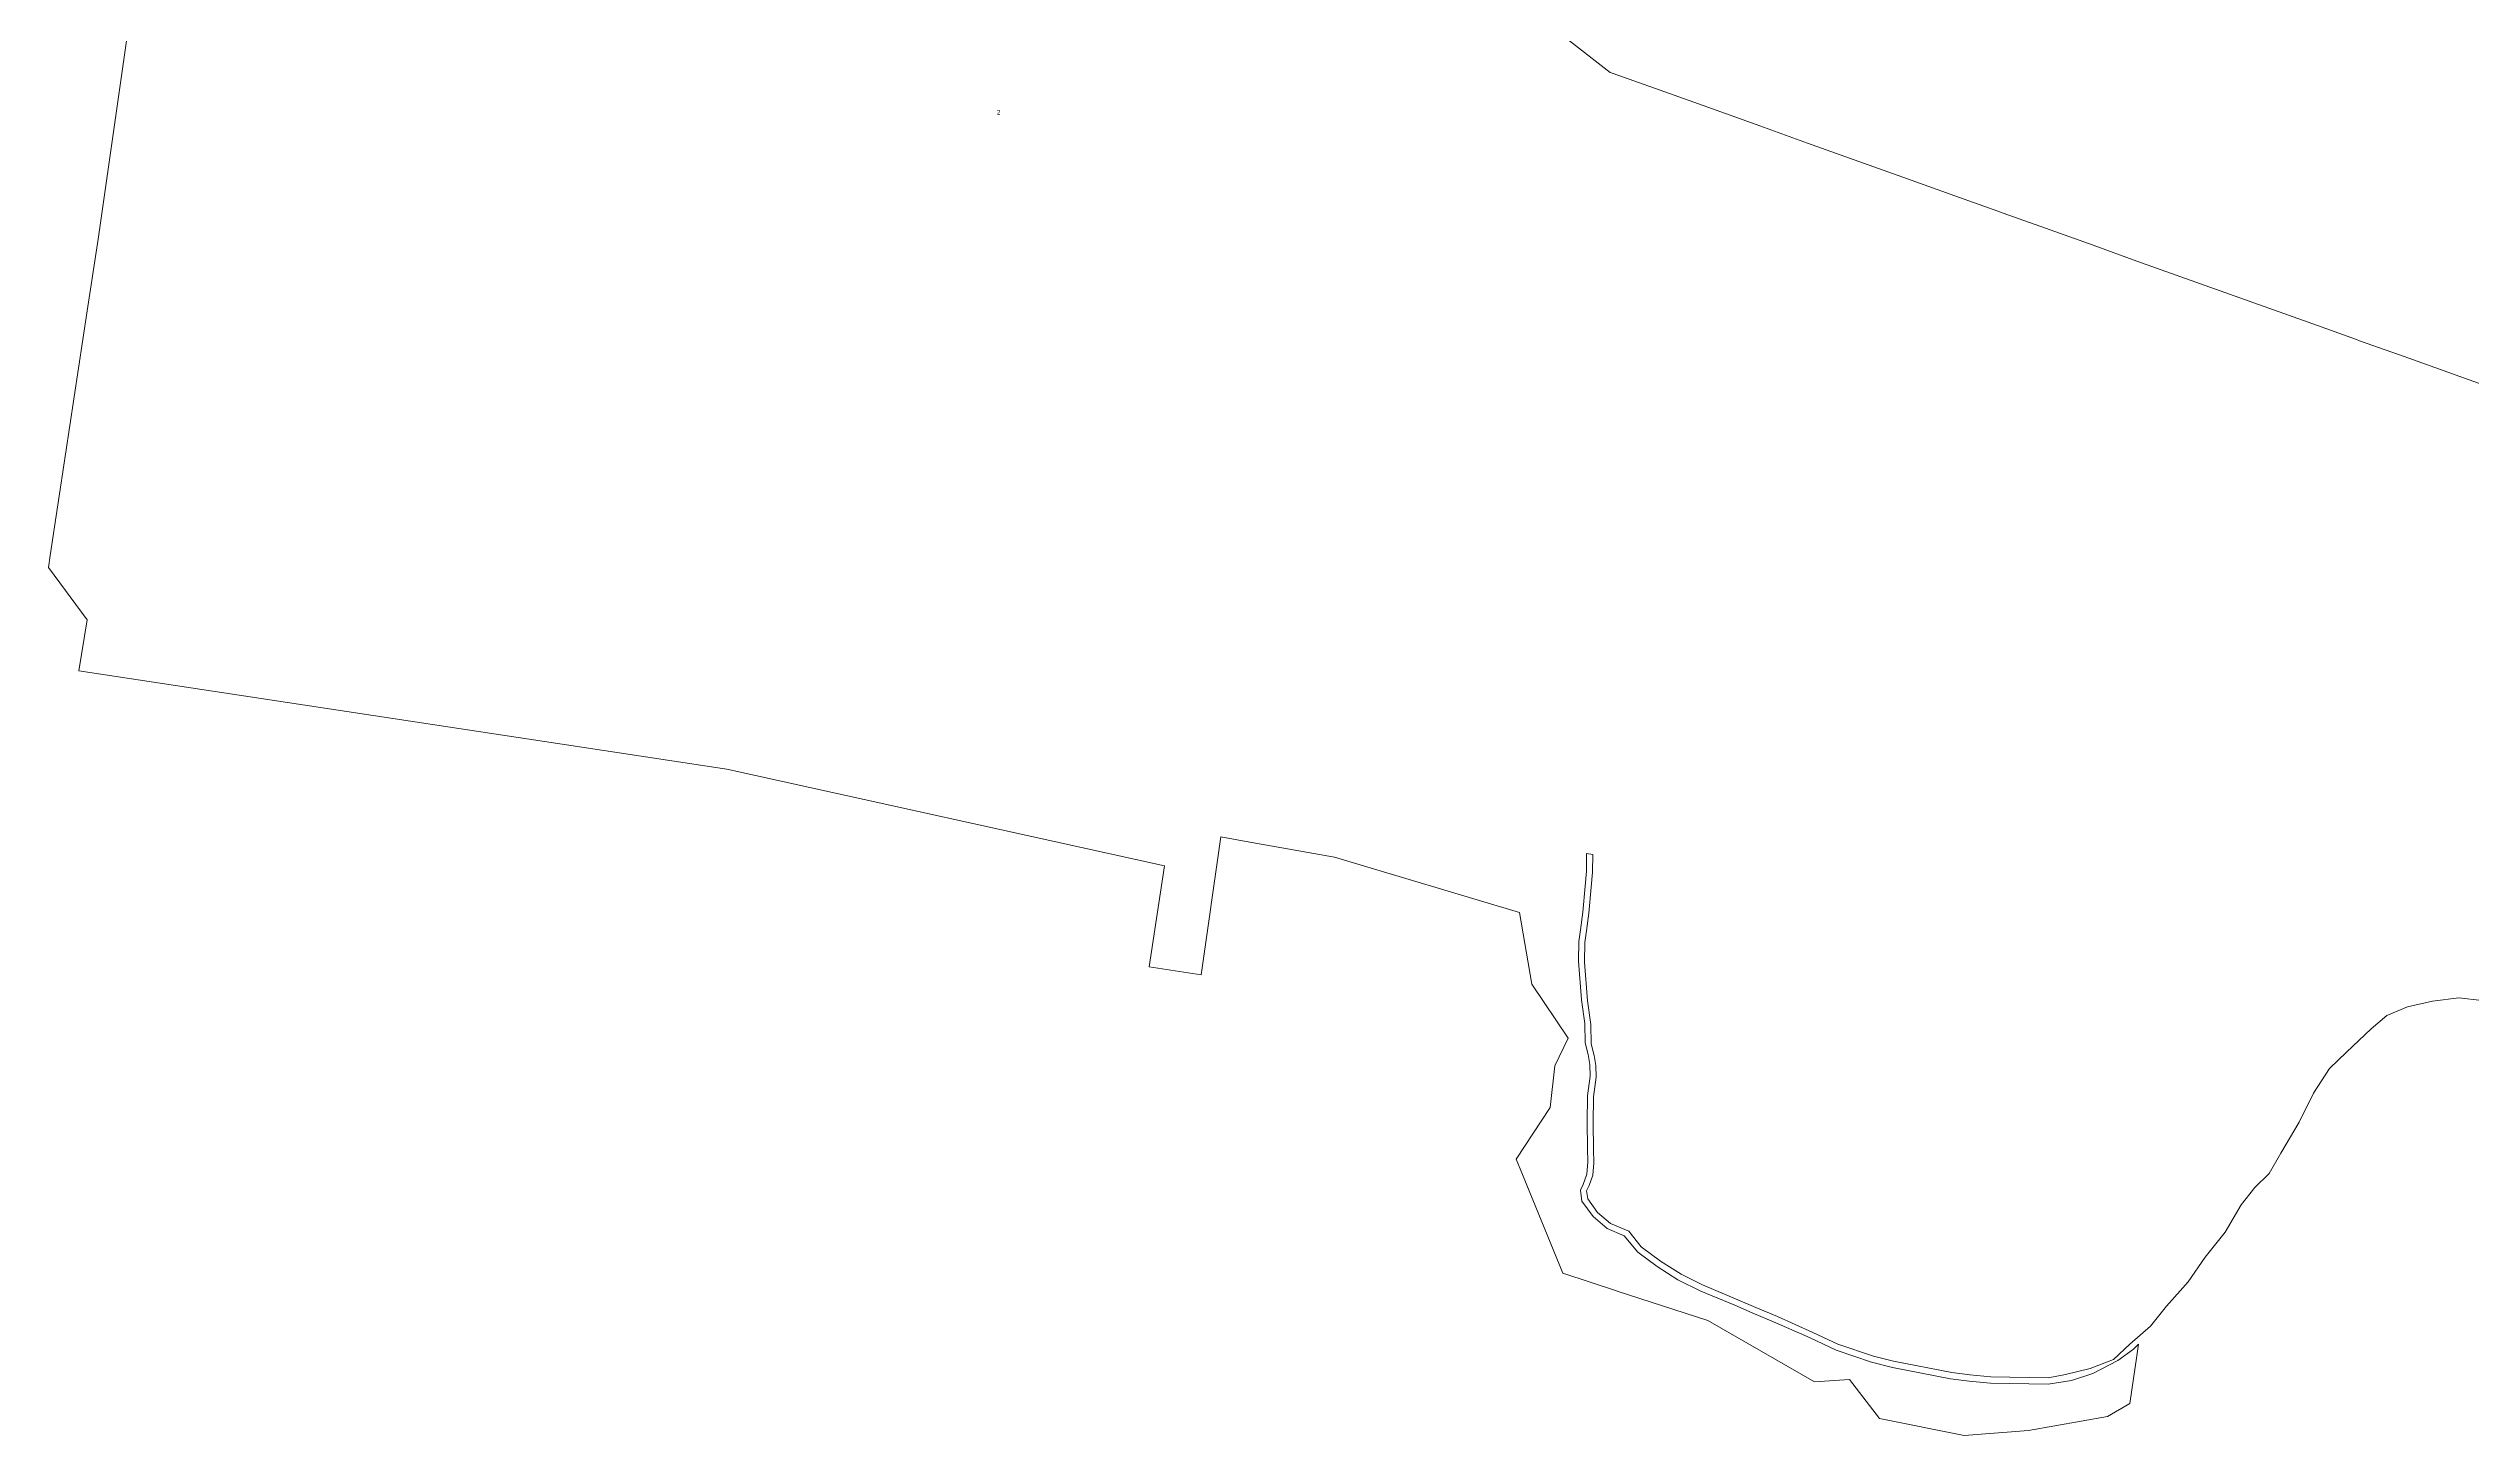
# Model space of a CAD drawing. Header units: metres. Extents: x 269214 to 271153, y 6086402 to 6088113.
# Drawn here: x 269214 to 270164, y 6086656 to 6087200 of the extents above; entities that cross this region are included whole.
import ezdxf

# ---------------------------------------------------------------- set-up
doc = ezdxf.new("R2010")
doc.units = ezdxf.units.M
doc.layers.add('Cadastre Land Parcels_SP_EXT', color=9, linetype='Continuous', lineweight=5)
doc.styles.get("Standard").update_dxf_attribs({"font": 'arial.ttf'})

msp = doc.modelspace()

# ---------------------------------------------------------------- linework, layer by layer
at = {"layer": 'Cadastre Land Parcels_SP_EXT', "linetype": 'Continuous'}
for points in [[(269256.5, 6087284.26), (269233.86, 6087125.58), (269229.61, 6087097.53), (269221.11, 6087041.34), (269215.1, 6087001.59), (269214.39, 6086996.89), (269229.51, 6086976.25), (269226.3, 6086956.35), (269480.35, 6086917.8), (269651.91, 6086879.86), (269645.95, 6086840.18), (269666.22, 6086837.09), (269674.05, 6086891.18), (269683.9, 6086889.43), (269718.54, 6086883.28), (269791.14, 6086861.54), (269795.89, 6086833.42), (269810.13, 6086812.23), (269804.87, 6086801.35), (269803.11, 6086785.07), (269789.8, 6086764.83), (269792.25, 6086758.81), (269793.72, 6086755.21), (269808.02, 6086720), (269829.12, 6086713.08), (269829.41, 6086712.98), (269864.91, 6086701.48), (269906.73, 6086677.44), (269920.48, 6086678.41), (269932.17, 6086663.05), (269965.42, 6086656.37), (269990.61, 6086658.3), (270021.58, 6086663.91), (270030.34, 6086669.01), (270033.08, 6086687.65), (270033.76, 6086692.26), (270031.76, 6086690.23), (270025.69, 6086685.87), (270015.81, 6086680.73), (270007.42, 6086678.03), (269998.36, 6086676.59), (269975.77, 6086676.91), (269967.35, 6086677.72), (269960.09, 6086678.65), (269937.28, 6086683.1), (269929.08, 6086685.14), (269915.16, 6086689.8), (269904.98, 6086694.64), (269891.57, 6086700.59), (269882.31, 6086704.45), (269875.47, 6086707.46), (269862.14, 6086713.02), (269853.2, 6086717.5), (269845, 6086722.62), (269837.52, 6086728.33), (269832.05, 6086734.73), (269825.46, 6086737.52), (269819.93, 6086742.23), (269815.56, 6086748.27), (269814.94, 6086752.57), (269815.97, 6086754.79), (269817.47, 6086758.94), (269817.86, 6086763.69), (269817.76, 6086768.93), (269817.6, 6086779.32), (269817.74, 6086789.59), (269818.72, 6086797.34), (269818.67, 6086801.87), (269817.95, 6086805.78), (269816.78, 6086810.46), (269816.71, 6086817.96), (269815.4, 6086827.21), (269814.23, 6086842.45), (269814.33, 6086850.14), (269815.02, 6086854.73), (269815.92, 6086861.61), (269816.77, 6086871.81), (269817.31, 6086877.78), (269817.4, 6086884.69), (269819.76, 6086884.3), (269819.68, 6086877.39), (269819.13, 6086871.42), (269818.28, 6086861.22), (269817.38, 6086854.33), (269816.7, 6086849.75), (269816.6, 6086842.05), (269817.77, 6086826.82), (269819.08, 6086817.56), (269819.14, 6086810.07), (269820.31, 6086805.39), (269821.03, 6086801.47), (269821.09, 6086796.95), (269820.1, 6086789.2), (269819.97, 6086778.93), (269820.13, 6086768.53), (269820.23, 6086763.3), (269819.84, 6086758.55), (269818.34, 6086754.39), (269817.39, 6086752.36), (269817.85, 6086749.2), (269821.7, 6086743.87), (269826.74, 6086739.59), (269833.89, 6086736.56), (269838.83, 6086730.44), (269846.34, 6086724.77), (269854.4, 6086719.7), (269862.88, 6086715.48), (269876.62, 6086709.66), (269883.66, 6086706.58), (269892.16, 6086703.08), (269906.11, 6086696.85), (269915.86, 6086692.24), (269929.79, 6086687.51), (269937.72, 6086685.53), (269960.54, 6086681.08), (269967.62, 6086680.17), (269975.83, 6086679.39), (269998.27, 6086679.06), (270005.13, 6086680.27), (270014.83, 6086682.63), (270023.94, 6086686.21), (270030.32, 6086692.2), (270038.46, 6086699.32), (270044.77, 6086707.16), (270053.23, 6086716.65), (270059.9, 6086726.3), (270067.65, 6086736.15), (270073.98, 6086746.88), (270079.38, 6086753.63), (270084.96, 6086759.11), (270089.48, 6086767.11), (270096.7, 6086779.3), (270102.34, 6086790.64), (270108.62, 6086800.28), (270115.27, 6086806.73), (270124.96, 6086815.92), (270131.07, 6086821.14), (270139.23, 6086824.48), (270149.03, 6086826.69), (270159.29, 6086828.09), (270168.36, 6086827.02)], [(270175.73, 6087065.96), (270157.89, 6087072.34), (270156.79, 6087072.75), (270137.85, 6087079.53), (270120.36, 6087085.8), (270119.25, 6087086.2), (270102.03, 6087092.36), (270084.81, 6087098.54), (270067.59, 6087104.7), (270050.37, 6087110.88), (270033.14, 6087117.04), (270015.92, 6087123.21), (269997.27, 6087129.9), (269980.75, 6087135.82), (269978.62, 6087136.58), (269959.96, 6087143.26), (269941.31, 6087149.95), (269924.09, 6087156.12), (269904, 6087163.31), (269885.34, 6087170), (269866.69, 6087176.68), (269848.04, 6087183.36), (269827.77, 6087190.62), (269826.63, 6087191.04), (269810.71, 6087203.35)]]:
    msp.add_lwpolyline(points, dxfattribs=at)

# ---------------------------------------------------------------- texts
at = {"layer": 'Cadastre Land Parcels_SP_EXT'}
msp.add_text('2', height=1.8, dxfattribs=at).set_placement((269586.21, 6087174.5))

doc.saveas('drawing.dxf')
